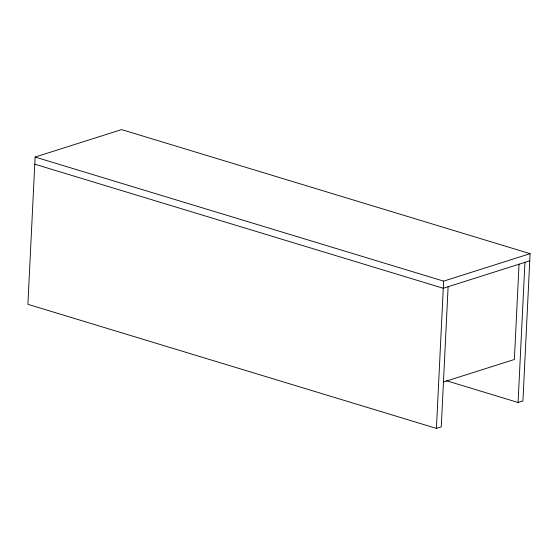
<?xml version="1.0" encoding="UTF-8"?>
<svg xmlns="http://www.w3.org/2000/svg" width="558" height="558" viewBox="0 0 558 558"><rect width="100%" height="100%" fill="white"/><g stroke="black" fill="none" stroke-linecap="round" stroke-linejoin="round"><path stroke-width="0.84" d="M446.379 380.709L518.082 402.492L522.916 400.958L530.1 253.674L121.595 129.596L35.119 157.049L27.9 304.319L436.419 428.405L441.259 426.87L448.116 286.728M436.419 428.405L443.624 281.127L530.1 253.674M519.038 264.087L514.371 359.478L443.366 382.021M518.082 402.492L524.932 262.351M529.772 260.816L443.275 288.263L34.756 164.178M35.119 157.049L443.624 281.127"/></g></svg>
